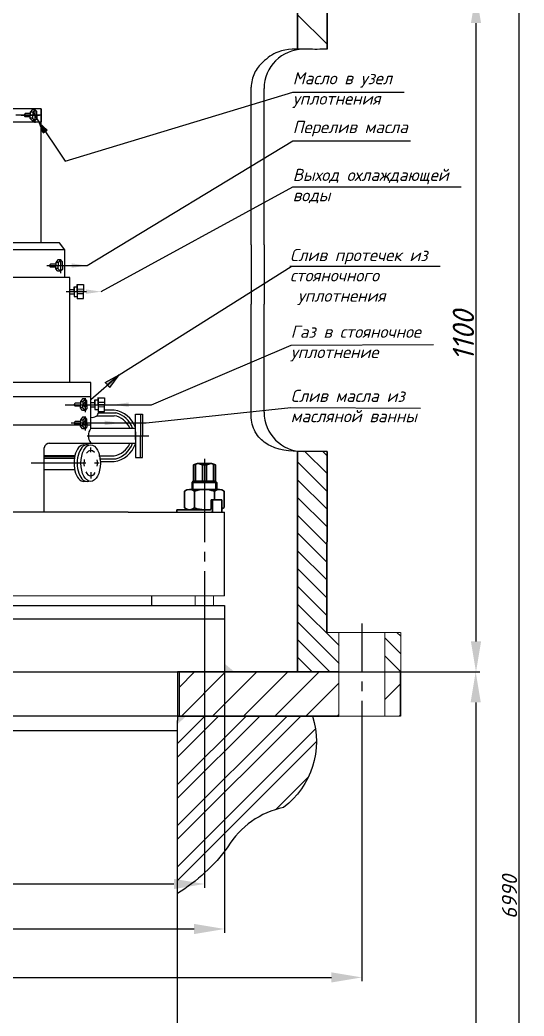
# Model space of a CAD drawing. Header units: millimetres. Extents: x 2503 to 3468, y 3317 to 4421.
# Drawn here: x 2731 to 2896.5, y 3824.8 to 4151.9 of the extents above; entities that cross this region are included whole.
import ezdxf

# ---------------------------------------------------------------- set-up
doc = ezdxf.new("R2010")
doc.units = ezdxf.units.MM
doc.header["$LTSCALE"] = 0.5
doc.linetypes.add('CENTER', pattern=[50.8, 31.75, -6.35, 6.35, -6.35])
doc.layers.add('ocnova', color=7, linetype='Continuous', lineweight=5)
doc.layers.add('штриховка', color=7, linetype='Continuous', lineweight=25)
doc.layers.add('тонкий', color=7, linetype='Continuous')
doc.layers.add('цвет', color=10, linetype='Continuous')
doc.styles.get("Standard").update_dxf_attribs({"font": 'isocpeur.ttf', "oblique": 15})
doc.dimstyles.new('ISO-25', dxfattribs={"dimtxt": 2.5, "dimasz": 2.5, "dimexe": 1.25, "dimexo": 0.625, "dimtad": 1, "dimtoh": 1, "dimdec": 0, "dimtxsty": 'Standard', "dimcen": 2.5, "dimadec": 0, "dimazin": 0, "dimtfac": 1, "dimtdec": 0, "dimtmove": 0, "dimatfit": 3, "dimfxl": 1, "dimarcsym": 0})

# ---------------------------------------------------------------- blocks, each defined once
blk = doc.blocks.new('*D1')
at = {"color": 0, "lineweight": -2, "ltscale": 0.5, "transparency": 16777216}
for p, q in [((2791.58, 3962.1), (2791.58, 3866.92)), ((2601.62, 3946.98), (2601.62, 3866.92)), ((2611.62, 3868.17), (2781.58, 3868.17))]:
    blk.add_line(p, q, dxfattribs=at)
at = {"color": 0, "ltscale": 0.5, "transparency": 16777216}
for points in [[(2611.62, 3869.84), (2611.62, 3866.5), (2601.62, 3868.17)], [(2781.58, 3869.84), (2781.58, 3866.5), (2791.58, 3868.17)]]:
    blk.add_solid(points, dxfattribs=at)
at = {"layer": 'Defpoints', "color": 0, "ltscale": 0.5, "transparency": 16777216}
for p in [(2791.58, 3962.72), (2601.62, 3947.61), (2791.58, 3868.17)]:
    blk.add_point(p, dxfattribs=at)
at = {"color": 0, "ltscale": 0.5, "transparency": 16777216, "insert": (2696.6, 3871.29), "char_height": 2.5, "attachment_point": 5}
blk.add_mtext('{\\H2x;%%C1200}', dxfattribs=at)
blk = doc.blocks.new('*D2')
at = {"layer": 'Defpoints', "color": 0, "ltscale": 0.5, "transparency": 16777216}
for p in [(2798.18, 3959.58), (2591.61, 3937.97), (2798.18, 3853.39)]:
    blk.add_point(p, dxfattribs=at)
at = {"layer": 'тонкий', "color": 0, "lineweight": -2, "ltscale": 0.5, "transparency": 16777216}
for p, q in [((2798.18, 3959.58), (2798.18, 3852.14)), ((2591.61, 3937.97), (2591.61, 3852.14)), ((2601.61, 3853.39), (2788.18, 3853.39))]:
    blk.add_line(p, q, dxfattribs=at)
at = {"layer": 'тонкий', "color": 0, "ltscale": 0.5, "transparency": 16777216}
for points in [[(2601.61, 3855.06), (2601.61, 3851.72), (2591.61, 3853.39)], [(2788.18, 3855.06), (2788.18, 3851.72), (2798.18, 3853.39)]]:
    blk.add_solid(points, dxfattribs=at)
at = {"layer": 'тонкий', "color": 0, "ltscale": 0.5, "transparency": 16777216, "insert": (2684.15, 3856.52), "char_height": 2.5, "attachment_point": 5}
blk.add_mtext('{\\H2x;%%C 1574}', dxfattribs=at)
blk = doc.blocks.new('*D10')
at = {"layer": 'Defpoints', "color": 0, "ltscale": 0.5, "transparency": 16777216}
for p in [(2808.23, 3937.79), (2812.81, 3397.65), (2880.6, 3397.65)]:
    blk.add_point(p, dxfattribs=at)
at = {"layer": 'ocnova', "color": 0, "lineweight": -2, "ltscale": 0.5, "transparency": 16777216}
for p, q in [((2808.86, 3937.79), (2881.85, 3937.79)), ((2880.6, 3927.79), (2880.6, 3407.65)), ((2813.43, 3397.65), (2881.85, 3397.65))]:
    blk.add_line(p, q, dxfattribs=at)
at = {"layer": 'ocnova', "color": 0, "ltscale": 0.5, "transparency": 16777216}
for points in [[(2878.94, 3927.79), (2882.27, 3927.79), (2880.6, 3937.79)], [(2878.94, 3407.65), (2882.27, 3407.65), (2880.6, 3397.65)]]:
    blk.add_solid(points, dxfattribs=at)
at = {"layer": 'ocnova', "color": 0, "lineweight": 25, "ltscale": 0.5, "transparency": 16777216, "insert": (2877.48, 3667.72), "char_height": 2.5, "attachment_point": 5, "rotation": 90}
blk.add_mtext('{\\H2x;4370}', dxfattribs=at)
blk = doc.blocks.new('*D11')
at = {"color": 0, "lineweight": -2, "ltscale": 0.5, "transparency": 16777216}
for p, q in [((2699.47, 4383.66), (2896.06, 4383.66)), ((2894.81, 4373.66), (2894.81, 3335.78)), ((2715.39, 3325.78), (2896.06, 3325.78))]:
    blk.add_line(p, q, dxfattribs=at)
at = {"color": 0, "ltscale": 0.5, "transparency": 16777216}
for points in [[(2893.14, 4373.66), (2896.48, 4373.66), (2894.81, 4383.66)], [(2893.14, 3335.78), (2896.48, 3335.78), (2894.81, 3325.78)]]:
    blk.add_solid(points, dxfattribs=at)
at = {"layer": 'Defpoints', "color": 0, "ltscale": 0.5, "transparency": 16777216}
for p in [(2698.84, 4383.66), (2714.77, 3325.78), (2894.81, 3325.78)]:
    blk.add_point(p, dxfattribs=at)
at = {"color": 0, "lineweight": 25, "ltscale": 0.5, "transparency": 16777216, "insert": (2891.69, 3863.87), "char_height": 2.5, "attachment_point": 5, "rotation": 90}
blk.add_mtext('{\\H2x;6990}', dxfattribs=at)
blk = doc.blocks.new('*D20')
at = {"layer": 'Defpoints', "color": 0, "ltscale": 0.5, "transparency": 16777216}
for p in [(2843.24, 3923.27), (2554.32, 3914.53), (2843.24, 3837.49)]:
    blk.add_point(p, dxfattribs=at)
at = {"layer": 'штриховка', "color": 0, "lineweight": -2, "ltscale": 0.5, "transparency": 16777216}
for p, q in [((2843.24, 3922.65), (2843.24, 3836.24)), ((2554.32, 3913.9), (2554.32, 3836.24)), ((2564.32, 3837.49), (2833.24, 3837.49))]:
    blk.add_line(p, q, dxfattribs=at)
at = {"layer": 'штриховка', "color": 0, "ltscale": 0.5, "transparency": 16777216}
for points in [[(2564.32, 3839.16), (2564.32, 3835.83), (2554.32, 3837.49)], [(2833.24, 3839.16), (2833.24, 3835.83), (2843.24, 3837.49)]]:
    blk.add_solid(points, dxfattribs=at)
at = {"layer": 'штриховка', "color": 0, "ltscale": 0.5, "transparency": 16777216, "insert": (2698.84, 3840.62), "char_height": 2.5, "attachment_point": 5}
blk.add_mtext('{\\H2x;\\C0;%%C\\C256;2860}', dxfattribs=at)
blk = doc.blocks.new('*D21')
at = {"color": 0, "lineweight": -2, "ltscale": 0.5, "transparency": 16777216}
for p, q in [((2699.47, 4160.83), (2881.95, 4160.83)), ((2880.7, 4150.83), (2880.7, 3947.79)), ((2843.87, 3937.79), (2881.95, 3937.79))]:
    blk.add_line(p, q, dxfattribs=at)
at = {"color": 0, "ltscale": 0.5, "transparency": 16777216}
for points in [[(2879.03, 4150.83), (2882.37, 4150.83), (2880.7, 4160.83)], [(2879.03, 3947.79), (2882.37, 3947.79), (2880.7, 3937.79)]]:
    blk.add_solid(points, dxfattribs=at)
at = {"layer": 'Defpoints', "color": 0, "ltscale": 0.5, "transparency": 16777216}
for p in [(2698.84, 4160.83), (2843.24, 3937.79), (2880.7, 3937.79)]:
    blk.add_point(p, dxfattribs=at)
at = {"color": 0, "ltscale": 0.5, "transparency": 16777216, "insert": (2876.57, 4048.17), "char_height": 2.5, "attachment_point": 5, "rotation": 90}
blk.add_mtext('{\\H2.8x;1100}', dxfattribs=at)

msp = doc.modelspace()

# ---------------------------------------------------------------- hatches: boundary and pattern name
at = {"ltscale": 0.5}
h = msp.add_hatch(color=0, dxfattribs=at)
h.paths.add_polyline_path([(2737.49, 4118), (2737.98, 4116.68), (2737.98, 4117.26)])
h.paths.add_polyline_path([(2737.98, 4117.26), (2737.98, 4117.53), (2737.49, 4118)], flags=17)
h = msp.add_hatch(color=0, dxfattribs=at)
h.paths.add_polyline_path([(2738.67, 4114.85), (2739.3, 4115.28), (2737.98, 4117.26), (2737.98, 4116.68)])
h.paths.add_polyline_path([(2739.3, 4115.28), (2739.94, 4115.71), (2737.98, 4117.53), (2737.98, 4117.26)])
h = msp.add_hatch(color=0, dxfattribs=at)
h.paths.add_polyline_path([(2748, 4071.96), (2753, 4071.22), (2748, 4071.22)])
h.paths.add_polyline_path([(2748, 4071.22), (2753, 4071.22), (2748, 4070.47)])
h = msp.add_hatch(color=0, dxfattribs=at)
h.paths.add_polyline_path([(2752.68, 4063.41), (2757.68, 4062.66), (2752.68, 4062.66)])
h.paths.add_polyline_path([(2752.68, 4062.66), (2757.68, 4062.66), (2752.68, 4061.92)])
h = msp.add_hatch(color=0, dxfattribs=at)
h.paths.add_polyline_path([(2763.62, 4035.31), (2759.05, 4032.86), (2759.77, 4032.02)])
h.paths.add_polyline_path([(2763.62, 4035.31), (2759.82, 4032.06), (2759.77, 4032.02), (2760.5, 4031.17)])
h = msp.add_hatch(color=0, dxfattribs=at)
h.paths.add_polyline_path([(2766.74, 4026.29), (2761.74, 4025.55), (2766.74, 4025.55)])
h.paths.add_polyline_path([(2766.74, 4025.55), (2761.74, 4025.55), (2766.74, 4024.8)])
h = msp.add_hatch(color=0, dxfattribs=at)
h.paths.add_polyline_path([(2758.83, 4020.29), (2763.83, 4019.54), (2758.83, 4019.54)])
h.paths.add_polyline_path([(2758.83, 4019.54), (2763.83, 4019.54), (2758.83, 4018.79)])
at = {"lineweight": 0, "ltscale": 0.1}
h = msp.add_hatch(dxfattribs=at)
h.set_pattern_fill('ANSI31', color=0, scale=1.3, angle=90)
h.set_pattern_definition([(135, (-1569.38, -1028.756), (-2.9185832, -2.9185832), [])])
edge = h.paths.add_edge_path()
edge.add_spline(control_points=[(2831.82, 4010.17), (2829.69, 4010.16), (2826.51, 4010.16), (2823.22, 4010.18), (2822.14, 4010.22)], knot_values=[0, 0, 0, 0, 6.435, 9.617213, 9.617213, 9.617213, 9.617213], degree=3, periodic=0)
edge.add_line((2822.14, 4010.22), (2822.08, 3937.79))
edge.add_line((2822.08, 3937.79), (2826.92, 3937.79))
edge.add_line((2826.92, 3937.79), (2835.75, 3937.97))
edge.add_line((2835.75, 3937.97), (2835.75, 3950.79))
edge.add_line((2835.75, 3950.79), (2831.82, 3950.79))
edge.add_line((2831.82, 3950.79), (2831.82, 4010.17))
h.paths.add_polyline_path([(2856.02, 3950.79), (2850.86, 3950.79), (2850.86, 3937.97), (2856.02, 3937.97)])
at = {"lineweight": 30}
h = msp.add_hatch(color=0, dxfattribs=at)
h.dxf.hatch_style = 1
h.paths.add_polyline_path([(2782.75, 3923.27), (2785.48, 3923.27), (2782.75, 3920.55)])
h.paths.add_polyline_path([(2798.19, 3940.52), (2801.46, 3937.79), (2798.18, 3937.79)])
at = {"layer": 'цвет', "lineweight": 25, "ltscale": 0.5}
h = msp.add_hatch(dxfattribs=at)
h.set_pattern_fill('ANSI31', color=0, scale=2.275)
h.set_pattern_definition([(45, (-1569.441, -1032.8844), (-5.107521, 5.107521), [])])
h.paths.add_polyline_path([(2545.72, 3937.79), (2541.6, 3937.79), (2541.6, 3923.27), (2545.72, 3923.27)])
h.paths.add_polyline_path([(2855.96, 3937.79), (2850.8, 3937.79), (2850.8, 3923.27), (2855.96, 3923.27)])
h.paths.add_polyline_path([(2614.23, 3937.79), (2604.68, 3937.79), (2590, 3937.79), (2562.92, 3937.79), (2562.92, 3923.27), (2614.23, 3923.27)])
h.paths.add_polyline_path([(2835.69, 3937.79), (2807.56, 3937.79), (2783.24, 3937.79), (2783.24, 3923.27), (2835.69, 3923.27)])
at = {"layer": 'штриховка', "ltscale": 0.5}
h = msp.add_hatch(dxfattribs=at)
h.set_pattern_fill('ANSI32', color=256)
h.paths.add_polyline_path([(2793.13, 3914.95), (2787.73, 3914.95), (2782.75, 3914.95), (2782.75, 3920.55), (2785.48, 3923.27), (2827.08, 3923.27, -0.314814), (2817.58, 3893.28, 0.059353), (2811.31, 3891.2)])
h.paths.add_polyline_path([(2782.75, 3914.95), (2787.73, 3914.95), (2793.13, 3914.95), (2811.31, 3891.2, 0.148309), (2799.27, 3880.34, -0.097715), (2782.75, 3865.11)])

# ---------------------------------------------------------------- linework, layer by layer
at = {"color": 0, "lineweight": 35}
for p, q in [((2831.82, 4142.25), (2831.82, 4199.65)), ((2822.14, 4142.3), (2822.14, 4185.13)), ((2822.14, 3937.97), (2822.14, 4010.31)), ((2831.76, 3950.79), (2831.82, 4010.17)), ((2789.31, 4006.24), (2788.01, 4005.85)), ((2788.01, 4000.62), (2788.01, 4005.85)), ((2788.66, 4006.04), (2788.66, 4000.39)), ((2789.31, 4006.24), (2791.58, 4006.24)), ((2790.93, 4005.82), (2789.63, 4006.24)), ((2790.93, 4000.39), (2790.93, 4005.82)), ((2792.23, 4005.82), (2790.93, 4005.82)), ((2793.86, 4006.24), (2791.58, 4006.24)), ((2793.53, 4006.24), (2792.23, 4005.82)), ((2792.23, 4000.39), (2792.23, 4005.82)), ((2793.86, 4006.24), (2795.16, 4005.85)), ((2794.51, 4006.04), (2794.51, 4000.39)), ((2795.16, 4000.62), (2795.16, 4005.85)), ((2787.91, 4000.39), (2787.52, 4000)), ((2787.91, 4000.39), (2791.58, 4000.39)), ((2795.26, 4000.39), (2791.58, 4000.39)), ((2795.25, 4000.39), (2795.65, 4000)), ((2785.08, 3991.65), (2785.08, 3997.14)), ((2786.71, 3997.72), (2791.58, 3997.72)), ((2787.52, 3997.72), (2787.52, 4000)), ((2787.52, 4000), (2791.58, 4000)), ((2788.33, 3991.65), (2788.33, 3997.14)), ((2795.65, 4000), (2791.58, 4000)), ((2796.46, 3997.72), (2791.58, 3997.72)), ((2794.83, 3994.32), (2794.83, 3997.14)), ((2795.65, 3997.72), (2795.65, 4000)), ((2798.08, 3991.81), (2798.08, 3997.14)), ((2797.31, 3994.32), (2793.74, 3994.32)), ((2793.74, 3994.32), (2793.74, 3991.39)), ((2794.26, 3994.32), (2794.26, 3990.74)), ((2797.31, 3990.31), (2797.31, 3994.32)), ((2793.41, 3991.07), (2782.48, 3991.06)), ((2782.48, 3991.06), (2782.48, 3990.31)), ((2835.69, 3937.79), (2782.75, 3937.79)), ((2855.96, 3937.79), (2855.96, 3923.27)), ((2835.69, 3923.27), (2782.75, 3923.27))]:
    msp.add_line(p, q, dxfattribs=at)
at = {"color": 0, "linetype": 'Continuous', "ltscale": 0.5}
msp.add_line((2831.82, 4143.9), (2822.14, 4153.58), dxfattribs=at)
at = {"color": 0, "ltscale": 0.5}
for p, q in [((2745.86, 4105.49), (2820.56, 4128.12)), ((2820.56, 4128.12), (2857.11, 4128.12)), ((2735.14, 4122.46), (2734.41, 4121.62)), ((2734.41, 4121.62), (2734.41, 4120.59)), ((2735.24, 4121.57), (2734.41, 4121.57)), ((2735.96, 4122.46), (2735.14, 4122.46)), ((2735.96, 4122.46), (2735.24, 4121.62)), ((2735.24, 4121.62), (2735.24, 4120.59)), ((2735.24, 4121.62), (2735.96, 4120.59)), ((2735.96, 4122.76), (2735.96, 4118.15)), ((2736.57, 4121.82), (2735.96, 4122.46)), ((2736.57, 4120.59), (2736.57, 4121.82)), ((2737.98, 4122.72), (2737.98, 4118.46)), ((2698.84, 4118.46), (2737.98, 4118.46)), ((2737.98, 4120.59), (2729.71, 4120.59)), ((2731.42, 4120.59), (2737.43, 4120.59)), ((2734.41, 4121.11), (2732.72, 4121.11)), ((2734.41, 4120.08), (2732.72, 4120.08)), ((2734.41, 4119.56), (2734.41, 4120.59)), ((2735.24, 4119.61), (2734.41, 4119.61)), ((2735.14, 4118.72), (2734.41, 4119.56)), ((2735.96, 4118.72), (2735.14, 4118.72)), ((2735.24, 4119.56), (2735.24, 4120.59)), ((2735.96, 4118.72), (2735.24, 4119.56)), ((2735.96, 4120.59), (2736.57, 4119.36)), ((2736.57, 4119.36), (2735.96, 4118.72)), ((2736.57, 4120.59), (2736.57, 4119.36)), ((2736.57, 4119.36), (2745.86, 4105.49)), ((2736.57, 4119.36), (2739.35, 4115.21)), ((2738.67, 4114.85), (2737.49, 4118)), ((2739.94, 4115.71), (2737.49, 4118)), ((2738.67, 4114.85), (2739.94, 4115.71)), ((2753.07, 4071.21), (2820.56, 4112.18)), ((2820.56, 4112.18), (2859.23, 4112.18)), ((2757.68, 4062.67), (2820.56, 4097.04)), ((2820.56, 4097.04), (2875.85, 4097.04)), ((2743.52, 4073.08), (2742.8, 4072.25)), ((2744.35, 4073.08), (2743.52, 4073.08)), ((2744.35, 4073.08), (2743.62, 4072.25)), ((2744.35, 4073.38), (2744.35, 4068.77)), ((2744.96, 4072.44), (2744.35, 4073.08)), ((2744.96, 4071.21), (2744.96, 4072.44)), ((2739.81, 4071.21), (2745.82, 4071.21)), ((2742.8, 4071.73), (2741.1, 4071.73)), ((2742.8, 4070.7), (2741.1, 4070.7)), ((2742.8, 4072.25), (2742.8, 4071.21)), ((2743.62, 4072.2), (2742.8, 4072.2)), ((2742.8, 4070.18), (2742.8, 4071.21)), ((2743.62, 4070.23), (2742.8, 4070.23)), ((2743.52, 4069.34), (2742.8, 4070.18)), ((2744.35, 4069.34), (2743.52, 4069.34)), ((2743.62, 4072.25), (2743.62, 4071.21)), ((2743.62, 4070.18), (2743.62, 4071.21)), ((2744.35, 4069.34), (2743.62, 4070.18)), ((2744.96, 4069.99), (2744.35, 4069.34)), ((2744.96, 4071.21), (2744.96, 4069.99)), ((2745.82, 4071.21), (2745.82, 4071.84)), ((2745.82, 4071.21), (2753.07, 4071.21)), ((2763.62, 4035.31), (2820.08, 4070.96)), ((2819.66, 4071.06), (2868.93, 4071.06)), ((2746.15, 4062.67), (2752.85, 4062.67)), ((2747.37, 4062.67), (2747.37, 4064.17)), ((2747.37, 4063.42), (2748.78, 4063.42)), ((2748.78, 4062.67), (2748.78, 4064.24)), ((2748.78, 4064.24), (2749.81, 4064.24)), ((2748.78, 4064.17), (2748.78, 4062.67)), ((2748.78, 4062.67), (2748.78, 4061.11)), ((2749.81, 4064.99), (2749.81, 4062.67)), ((2749.81, 4062.67), (2749.81, 4064.99)), ((2749.81, 4064.96), (2751.91, 4064.96)), ((2751.91, 4063.42), (2749.81, 4063.44)), ((2749.81, 4062.67), (2749.81, 4060.36)), ((2751.91, 4062.67), (2750.02, 4062.67)), ((2751.91, 4064.96), (2751.91, 4062.64)), ((2751.91, 4060.39), (2751.91, 4062.71)), ((2747.37, 4061.92), (2748.78, 4061.92)), ((2748.78, 4061.11), (2749.81, 4061.11)), ((2751.91, 4061.93), (2749.81, 4061.91)), ((2749.81, 4060.39), (2751.91, 4060.39)), ((2774.16, 4025.55), (2820.03, 4045.1)), ((2820.03, 4045.1), (2866.71, 4045.32)), ((2754.25, 4027.29), (2763.62, 4035.31)), ((2759.05, 4032.86), (2763.62, 4035.31)), ((2763.62, 4035.31), (2759.82, 4032.06)), ((2760.5, 4031.17), (2763.62, 4035.31)), ((2759.05, 4032.86), (2760.5, 4031.17)), ((2698.84, 4028.27), (2754.25, 4028.27)), ((2751.59, 4027.42), (2750.87, 4026.58)), ((2750.87, 4026.58), (2750.87, 4025.55)), ((2751.69, 4026.53), (2750.87, 4026.53)), ((2752.42, 4027.42), (2751.59, 4027.42)), ((2752.42, 4027.42), (2751.69, 4026.58)), ((2751.69, 4026.58), (2751.69, 4025.55)), ((2752.42, 4027.71), (2752.42, 4023.1)), ((2753.03, 4026.78), (2752.42, 4027.42)), ((2753.03, 4025.55), (2753.03, 4026.78)), ((2755.66, 4025.55), (2755.66, 4027.11)), ((2755.66, 4027.11), (2756.69, 4027.11)), ((2755.66, 4027.05), (2755.66, 4025.55)), ((2756.69, 4027.86), (2756.69, 4025.55)), ((2756.69, 4025.55), (2756.69, 4027.86)), ((2756.69, 4027.83), (2758.79, 4027.83)), ((2758.79, 4027.83), (2758.79, 4025.51)), ((2745.86, 4025.55), (2761.61, 4025.55)), ((2747.88, 4025.55), (2753.89, 4025.55)), ((2750.87, 4026.06), (2749.17, 4026.06)), ((2750.87, 4025.03), (2749.17, 4025.03)), ((2750.87, 4024.52), (2750.87, 4025.55)), ((2751.69, 4024.57), (2750.87, 4024.57)), ((2751.59, 4023.68), (2750.87, 4024.52)), ((2752.42, 4023.68), (2751.59, 4023.68)), ((2751.69, 4024.52), (2751.69, 4025.55)), ((2752.42, 4023.68), (2751.69, 4024.52)), ((2753.03, 4024.32), (2752.42, 4023.68)), ((2753.03, 4025.55), (2759.73, 4025.55)), ((2753.03, 4025.55), (2753.03, 4024.32)), ((2754.25, 4026.3), (2755.66, 4026.3)), ((2754.25, 4024.8), (2755.66, 4024.8)), ((2755.66, 4025.55), (2755.66, 4023.98)), ((2755.66, 4023.98), (2756.69, 4023.98)), ((2758.79, 4026.29), (2756.69, 4026.31)), ((2756.69, 4025.55), (2756.69, 4023.23)), ((2758.79, 4024.8), (2756.69, 4024.78)), ((2756.69, 4023.26), (2758.79, 4023.26)), ((2758.79, 4025.55), (2756.9, 4025.55)), ((2758.79, 4023.26), (2758.79, 4025.58)), ((2758.83, 4023.81), (2761.97, 4023.81)), ((2761.61, 4025.55), (2774.16, 4025.55)), ((2772.46, 4019.54), (2819.89, 4024.6)), ((2819.89, 4024.6), (2862.47, 4024.36)), ((2750.87, 4020.05), (2749.17, 4020.05)), ((2751.59, 4021.41), (2750.87, 4020.57)), ((2750.87, 4020.57), (2750.87, 4019.54)), ((2751.69, 4020.52), (2750.87, 4020.52)), ((2752.42, 4021.41), (2751.59, 4021.41)), ((2752.42, 4021.41), (2751.69, 4020.57)), ((2751.69, 4020.57), (2751.69, 4019.54)), ((2752.42, 4021.71), (2752.42, 4017.1)), ((2753.03, 4020.77), (2752.42, 4021.41)), ((2753.03, 4019.54), (2753.03, 4020.77)), ((2756.25, 4021.93), (2761.97, 4021.93)), ((2756.82, 4022.87), (2762.53, 4022.87)), ((2768.93, 4015.34), (2768.93, 4022.44)), ((2768.93, 4022.44), (2771.21, 4022.44)), ((2770.56, 4022.44), (2770.56, 4015.34)), ((2771.21, 4022.44), (2771.21, 4015.35)), ((2754.25, 4018.82), (2718.22, 4018.82)), ((2747.87, 4019.54), (2753.43, 4019.54)), ((2750.87, 4019.02), (2749.17, 4019.02)), ((2750.87, 4018.51), (2750.87, 4019.54)), ((2751.69, 4018.56), (2750.87, 4018.56)), ((2751.59, 4017.67), (2750.87, 4018.51)), ((2752.42, 4017.67), (2751.59, 4017.67)), ((2751.69, 4018.51), (2751.69, 4019.54)), ((2752.42, 4017.67), (2751.69, 4018.51)), ((2753.03, 4018.31), (2752.42, 4017.67)), ((2753.03, 4019.54), (2753.03, 4018.31)), ((2753.43, 4019.54), (2764.56, 4019.54)), ((2754.25, 4017.81), (2768.93, 4017.81)), ((2764.56, 4019.54), (2772.46, 4019.54)), ((2753.09, 4015.34), (2773.34, 4015.34)), ((2768.93, 4016.58), (2768.93, 4015.34)), ((2768.93, 4014.11), (2768.93, 4015.34)), ((2768.93, 4015.34), (2768.93, 4008.25)), ((2770.56, 4008.25), (2770.56, 4015.34)), ((2771.21, 4008.25), (2771.21, 4015.34)), ((2739.01, 3990.31), (2739.01, 4011.43)), ((2740.53, 4012.88), (2754.28, 4012.88)), ((2754.25, 4012.88), (2768.93, 4012.88)), ((2749.05, 4008.72), (2739.01, 4008.75)), ((2739.01, 4008.49), (2748.99, 4008.47)), ((2739.01, 4008.01), (2748.91, 4008.01)), ((2756.89, 4008.75), (2761.97, 4008.75)), ((2757.16, 4007.82), (2762.53, 4007.82)), ((2757.33, 4006.92), (2761.97, 4006.88)), ((2768.93, 4008.25), (2771.21, 4008.25)), ((2739, 4004.23), (2748.84, 4004.3)), ((2754.25, 4003.39), (2754.25, 4001.32)), ((2698.84, 3959.58), (2798.22, 3959.58)), ((2782.75, 3937.79), (2782.75, 3921.87)), ((2782.75, 3923.27), (2698.84, 3923.27)), ((2782.75, 3918.5), (2698.84, 3918.5))]:
    msp.add_line(p, q, dxfattribs=at)
at = {"color": 0}
for p, q in [((2806.89, 4106.63), (2806.89, 4129.78)), ((2811.15, 4106.63), (2811.15, 4129.38)), ((2806.89, 4078), (2806.89, 4106.63)), ((2811.15, 4078), (2811.15, 4106.63)), ((2806.89, 4078), (2806.89, 4058.5)), ((2811.15, 4078), (2811.15, 4058.5)), ((2747.37, 4032.79), (2747.37, 4067.3)), ((2806.89, 4022.64), (2806.89, 4058.5)), ((2811.15, 4023.04), (2811.15, 4058.5)), ((2754.27, 4009.99), (2754.27, 4011.52)), ((2752.69, 4006.35), (2734.71, 4006.38)), ((2757.02, 4006.35), (2755.47, 4006.35))]:
    msp.add_line(p, q, dxfattribs=at)
at = {"color": 0, "lineweight": 30}
for p, q in [((2737.98, 4122.72), (2723.07, 4122.72)), ((2737.98, 4078.69), (2737.98, 4122.72)), ((2737.98, 4078.69), (2698.84, 4078.69)), ((2745.82, 4076.39), (2698.84, 4076.39)), ((2743.99, 4078.69), (2737.98, 4078.69)), ((2745.82, 4076.39), (2743.99, 4078.69)), ((2745.82, 4067.3), (2745.82, 4076.39)), ((2745.82, 4067.3), (2698.84, 4067.3)), ((2747.37, 4067.3), (2745.82, 4067.3)), ((2754.25, 4032.79), (2698.84, 4032.79)), ((2754.25, 4029.21), (2754.25, 4032.8)), ((2754.25, 4029.21), (2754.25, 4032.8)), ((2754.25, 4017.81), (2754.25, 4029.21)), ((2749.97, 3990.31), (2698.84, 3990.31)), ((2766.59, 3990.31), (2749.97, 3990.31)), ((2766.59, 3990.31), (2798.22, 3990.31)), ((2798.18, 3962.73), (2798.22, 3990.31)), ((2798.22, 3962.73), (2698.84, 3962.59)), ((2798.18, 3962.73), (2798.18, 3962.73)), ((2782.77, 3955.09), (2698.84, 3955.09)), ((2798.22, 3955.09), (2782.77, 3955.09))]:
    msp.add_line(p, q, dxfattribs=at)
at = {"color": 0, "linetype": 'CENTER'}
for p, q in [((2791.58, 4007.79), (2791.58, 3981.93)), ((2791.58, 3996.23), (2791.58, 3937.79))]:
    msp.add_line(p, q, dxfattribs=at)
at = {"color": 0, "lineweight": 15}
for p, q in [((2787.91, 4000.39), (2787.91, 3997.72)), ((2795.26, 4000.39), (2795.26, 3997.72))]:
    msp.add_line(p, q, dxfattribs=at)
at = {"color": 0, "lineweight": 0, "ltscale": 0.1}
for p, q in [((2831.76, 3950.79), (2855.96, 3950.79)), ((2835.69, 3937.79), (2835.69, 3950.79)), ((2850.8, 3937.79), (2850.8, 3950.79)), ((2856.02, 3950.79), (2856.02, 3937.97)), ((2835.69, 3923.27), (2835.69, 3937.79)), ((2850.8, 3923.27), (2850.8, 3937.79)), ((2843.24, 3923.27), (2835.69, 3923.27)), ((2850.8, 3923.27), (2843.24, 3923.27))]:
    msp.add_line(p, q, dxfattribs=at)
at = {"ltscale": 0.5}
msp.add_line((2698.84, 3937.79), (2798.18, 3937.79), dxfattribs=at)
at = {"lineweight": 30}
msp.add_line((2782.75, 3779.85), (2782.75, 3921.87), dxfattribs=at)
msp.add_line((2782.75, 3779.85), (2782.75, 3921.87))
at = {"color": 0}
for centre, start, end in [((2824.02, 4129.38), 90, 180), ((2824.02, 4023.04), 180, 270)]:
    msp.add_arc(centre, 12.87, start, end, dxfattribs=at)
at = {"color": 0, "ltscale": 0.5}
for centre, radius, start, end in [((2732.97, 4120.59), 0.574, 116.0507, 243.9493), ((2741.35, 4071.21), 0.574, 116.0507, 243.9493), ((2749.42, 4025.55), 0.574, 116.0507, 243.9493), ((2754.82, 4023.46), 2.09, 254.1862, 354.6558), ((2760.81, 4015.34), 8.54, 18.1746, 82.2215), ((2749.42, 4019.54), 0.574, 116.0507, 243.9493), ((2760.88, 4015.34), 6.68, 21.6219, 80.5994), ((2760.63, 4015.34), 7.76, 18.4889, 75.8431), ((2757.84, 4015.34), 4.35, 145.5317, 214.4683), ((2740.7, 4011.19), 1.7, 84.2943, 171.9153), ((2760.88, 4015.34), 6.68, 279.4006, 338.3781), ((2760.81, 4015.34), 8.54, 277.7785, 341.8254), ((2760.63, 4015.34), 7.76, 284.1569, 341.5111)]:
    msp.add_arc(centre, radius, start, end, dxfattribs=at)
at = {"color": 0, "lineweight": 35}
for centre, radius, start, end in [((2787.68, 4000.62), 0.325, 315, 0), ((2795.48, 4000.62), 0.325, 180, 225), ((2786.71, 3995.17), 2.55, 50.4022, 129.5978), ((2791.58, 3988.4), 9.32, 90, 110.4079), ((2791.58, 3988.4), 9.32, 69.5921, 90), ((2796.46, 3995.17), 2.55, 50.4022, 129.5978), ((2786.71, 3993.62), 2.55, 230.4022, 309.5978), ((2791.58, 4000.39), 9.32, 249.5921, 270), ((2793.41, 3991.39), 0.325, 270.0252, 0), ((2796.67, 3993.46), 2.17, 287.0368, 310.4271)]:
    msp.add_arc(centre, radius, start, end, dxfattribs=at)
at = {"color": 0, "lineweight": 35, "ltscale": 0.5}
msp.add_arc((2793.86, 3990.71), 0.401, 272.3492, 3.7712, dxfattribs=at)
at = {"color": 0, "ltscale": 0.5}
for centre, major_axis, ratio in [((2752.42, 4025.55), (0, 0.812), 0.55176), ((2752.42, 4019.54), (0, 0.812), 0.55176), ((2754.25, 4006.35), (0, 6), 0.53133)]:
    msp.add_ellipse(centre, major_axis=major_axis, ratio=ratio, dxfattribs=at)
for centre, major_axis, ratio, start_param, end_param in [((2751.98, 4006.35), (0, 6), 0.53133, -0.16405, 3.305642), ((2753.02, 4006.35), (0, 6), 0.53133, 6.087978, 9.619985), ((2754.25, 4006.35), (0.02, 4.16), 0.531779, 5.708441, 6.948359), ((2754.25, 4006.35), (0.02, 4.16), 0.531779, 7.567362, 8.098559), ((2754.25, 4006.35), (0.02, 4.16), 0.531779, 4.483302, 4.979613), ((2754.25, 4006.35), (0.02, 4.16), 0.531779, 8.60203, 10.164038)]:
    msp.add_ellipse(centre, major_axis=major_axis, ratio=ratio, start_param=start_param, end_param=end_param, dxfattribs=at)
at = {"color": 0}
for points in [[(2831.82, 4142.25), (2825.39, 4142.25), (2815.69, 4141.34), (2810.76, 4138.03), (2807.98, 4134.44), (2806.89, 4129.78)], [(2831.82, 4010.17), (2825.39, 4010.17), (2813.25, 4012.02), (2809.42, 4014.92), (2807.13, 4019.76), (2806.89, 4022.64)]]:
    msp.add_spline(points, degree=3, dxfattribs=at)
at = {"layer": 'ocnova', "color": 0, "ltscale": 0.5}
for p, q in [((2788.58, 3962.72), (2788.58, 3959.58)), ((2794.58, 3962.72), (2794.58, 3959.58))]:
    msp.add_line(p, q, dxfattribs=at)
at = {"layer": 'цвет', "color": 0, "linetype": 'CENTER', "lineweight": -3}
msp.add_line((2843.24, 3953.71), (2843.24, 3919.07), dxfattribs=at)
at = {"layer": 'цвет', "color": 0, "lineweight": 35, "ltscale": 0.5}
msp.add_line((2826.92, 3937.79), (2822.08, 3937.79), dxfattribs=at)
at = {"layer": 'цвет', "color": 0, "lineweight": 0, "ltscale": 0.1}
for p, q in [((2850.8, 3937.79), (2855.96, 3937.79)), ((2855.96, 3923.27), (2850.8, 3923.27))]:
    msp.add_line(p, q, dxfattribs=at)
at = {"layer": 'штриховка', "ltscale": 0.5}
for p, q in [((2774.22, 3962.73), (2774.22, 3959.58)), ((2783.24, 3937.79), (2783.24, 3923.27))]:
    msp.add_line(p, q, dxfattribs=at)
msp.add_lwpolyline([(2827.08, 3923.27, -0.314814), (2817.58, 3893.28, 0.209506), (2799.27, 3880.34, -0.097885), (2782.72, 3865.09, 0.924593)], format="xyb", dxfattribs=at)

# ---------------------------------------------------------------- texts
at = {"color": 0, "ltscale": 0.5, "char_height": 4, "attachment_point": 1}
for s, insert, width in [('Масло в узел уплотнения', (2820.56, 4134.74), 59.0998), ('Перелив масла', (2820.56, 4118.73), 139.8465), ('Выход охлаждающей воды   ', (2820.56, 4103), 57.0916), ('Слив протечек из стояночного\\P уплотнения', (2819.66, 4076.69), 58.2053), ('Газ в стояночное уплотнение', (2819.89, 4051.51), 59.9902), ('Слив масла из масляной ванны', (2819.89, 4030.45), 56.6432)]:
    msp.add_mtext(s, dxfattribs=dict(at, insert=insert, width=width))

# ---------------------------------------------------------------- dimensions: what is measured, and where the dimension line sits
at = {"lineweight": 25, "ltscale": 0.5}
dim = msp.add_linear_dim(base=(2894.81, 3325.78), p1=(2698.84, 4383.66), p2=(2714.77, 3325.78), angle=90, text='{\\H2x;6990}', dimstyle='ISO-25', override={"dimasz": 10}, dxfattribs=at)
dim.commit()
dim.dimension.update_dxf_attribs({"geometry": '*D11', "text_midpoint": (2894.81, 3863.87), "dimtype": 160})
at = {"ltscale": 0.5}
dim = msp.add_linear_dim(base=(2880.7, 3937.79), p1=(2698.84, 4160.83), p2=(2843.24, 3937.79), angle=90, text='{\\H2.8x;1100}', dimstyle='ISO-25', override={"dimasz": 10}, dxfattribs=at)
dim.commit()
dim.dimension.update_dxf_attribs({"geometry": '*D21', "text_midpoint": (2880.7, 4048.17), "dimtype": 160})
at = {"color": 0, "ltscale": 0.5}
dim = msp.add_linear_dim(base=(2791.58, 3868.17), p1=(2601.62, 3947.61), p2=(2791.58, 3962.72), text='{\\H2x;%%C1200}', dimstyle='ISO-25', override={"dimasz": 10}, dxfattribs=at)
dim.commit()
dim.dimension.update_dxf_attribs({"geometry": '*D1', "text_midpoint": (2696.6, 3871.29)})
at = {"layer": 'ocnova', "lineweight": 25, "ltscale": 0.5}
dim = msp.add_linear_dim(base=(2880.6, 3397.65), p1=(2808.23, 3937.79), p2=(2812.81, 3397.65), angle=90, text='{\\H2x;4370}', dimstyle='ISO-25', override={"dimasz": 10}, dxfattribs=at)
dim.commit()
dim.dimension.update_dxf_attribs({"geometry": '*D10', "text_midpoint": (2877.48, 3667.72)})
at = {"layer": 'тонкий', "color": 0, "ltscale": 0.5}
dim = msp.add_linear_dim(base=(2798.18, 3853.39), p1=(2591.61, 3937.97), p2=(2798.18, 3959.58), text='{\\H2x;%%C 1574}', dimstyle='ISO-25', override={"dimasz": 10, "dimexo": 0, "dimjust": 0}, dxfattribs=at)
dim.commit()
dim.dimension.update_dxf_attribs({"geometry": '*D2', "text_midpoint": (2684.15, 3853.39), "dimtype": 160})
at = {"layer": 'штриховка', "ltscale": 0.5}
dim = msp.add_linear_dim(base=(2843.24, 3837.49), p1=(2554.32, 3914.53), p2=(2843.24, 3923.27), text='{\\H2x;\\C0;%%C\\C256;2860}', dimstyle='ISO-25', override={"dimasz": 10}, dxfattribs=at)
dim.commit()
dim.dimension.update_dxf_attribs({"geometry": '*D20', "text_midpoint": (2698.84, 3837.49), "dimtype": 160})

doc.saveas('drawing.dxf')
